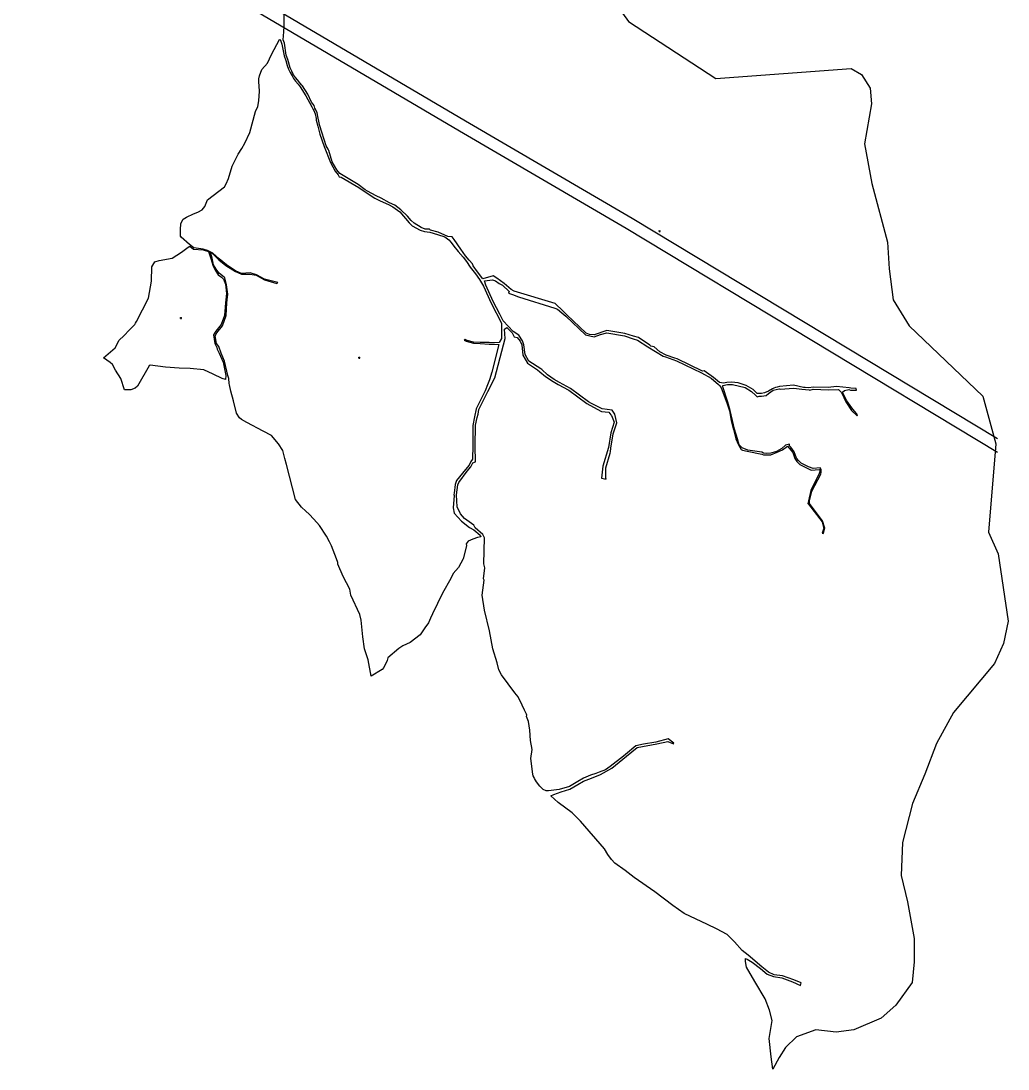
# Model space of a CAD drawing. Extents: x 548357 to 553331, y 1835329 to 1842351.
# Drawn here: x 550993 to 552279, y 1835329 to 1836694 of the extents above; entities that cross this region are included whole.
import ezdxf

# ---------------------------------------------------------------- set-up
doc = ezdxf.new("R2010")
doc.units = 0
for name, color, linetype in [('Level 10', 7, 'Continuous'), ('Level 11', 7, 'Continuous'), ('Level 30', 7, 'Continuous')]:
    doc.layers.add(name, color=color, linetype=linetype)

msp = doc.modelspace()

# ---------------------------------------------------------------- linework, layer by layer
at = {"layer": 'Level 10'}
for points in [[(551756.6, 1836732.1), (551784.3, 1836693.1), (551898.4, 1836618.7), (552074.7, 1836632), (552087.9, 1836623.9), (552099.3, 1836606.4), (552100.8, 1836585.9), (552091.8, 1836533.6), (552101.6, 1836482), (552121.8, 1836405.7), (552124.1, 1836371), (552129.4, 1836330.6), (552150.2, 1836297), (552246.2, 1836205.2), (552262.8, 1836143), (552253.6, 1836028.3), (552266.2, 1836000), (552278.9, 1835912.3)], [(551622.4, 1836352.1), (551613, 1836358.7), (551608.1, 1836361.9), (551594.8, 1836358.2), (551587.5, 1836367), (551582.1, 1836375.1), (551581.3, 1836377.6), (551576.7, 1836382.3), (551572.2, 1836387.9), (551566.1, 1836396.5), (551557.5, 1836409.2), (551554.6, 1836412.6), (551549.2, 1836413.3), (551536.5, 1836418.7), (551526.6, 1836421.2), (551525.3, 1836422.8), (551519.5, 1836422.8), (551514.2, 1836424.8), (551505.2, 1836430.3), (551501.3, 1836433.9), (551496.4, 1836439.4), (551488, 1836448), (551479.9, 1836453.8), (551473.1, 1836456.9), (551462.4, 1836463), (551455.6, 1836466), (551444.6, 1836472), (551441.4, 1836473.9), (551432.3, 1836480.9), (551408.3, 1836495.1), (551404.3, 1836500.1), (551398.2, 1836510.5), (551394, 1836525.2), (551393.3, 1836526.7), (551390.7, 1836531.1), (551382.1, 1836557.4), (551380.2, 1836567.4), (551378.7, 1836574.1), (551377, 1836578.2), (551375.8, 1836580.3), (551375.1, 1836583.7), (551371.6, 1836588.2), (551366.8, 1836598.3), (551359.9, 1836609.2), (551358.8, 1836610.2), (551356.3, 1836613.1), (551353.3, 1836616.9), (551350.4, 1836620.2), (551348.2, 1836623.6), (551345.8, 1836628.2), (551343.6, 1836632.6), (551340.4, 1836643.7), (551338.5, 1836649.4), (551336.1, 1836664.7), (551334.6, 1836669.2), (551335.3, 1836679.4), (551335.9, 1836686.9), (551336, 1836702.8)], [(551266.4, 1836211.9), (551264.6, 1836219.9), (551264.3, 1836221.5), (551263.6, 1836228), (551262.3, 1836232.2), (551258, 1836250.6), (551253.6, 1836261.4), (551250.8, 1836269.8), (551247.7, 1836273.8), (551246, 1836283.9), (551247.9, 1836287.6), (551255.6, 1836296.6), (551260.3, 1836310.1), (551261.3, 1836326.8), (551262.5, 1836338.2), (551260.8, 1836350.3), (551258.5, 1836359.4), (551255.3, 1836361.7), (551251.6, 1836364.9), (551248.1, 1836369.4), (551243.7, 1836376.1), (551242.2, 1836385.1), (551239.8, 1836392.1), (551242.7, 1836390.7), (551250.6, 1836382.9), (551259.7, 1836375.2), (551272.4, 1836367.7), (551280.1, 1836364.1), (551291.7, 1836364.2), (551299.4, 1836362.6), (551310, 1836356.9), (551326.4, 1836352.1), (551327.4, 1836353.3), (551310.2, 1836357.5), (551299.7, 1836363.2), (551291.5, 1836365.6), (551280.3, 1836365.1), (551272.5, 1836368.4), (551260.8, 1836376.2), (551251.2, 1836384), (551242.8, 1836391.5), (551236, 1836394.7), (551230.2, 1836396.8), (551218, 1836398.3), (551212.6, 1836402.8), (551201.8, 1836412.4), (551200.6, 1836413.7), (551200.6, 1836421.9), (551201.4, 1836430), (551204.4, 1836435.8), (551208.6, 1836438.3), (551217.8, 1836442.5), (551223.5, 1836445), (551228.8, 1836447.8), (551232.5, 1836452.1), (551235.9, 1836460.9), (551257.9, 1836478), (551260.2, 1836481.6), (551263.2, 1836488.5), (551268.3, 1836504.5), (551275.8, 1836520.2), (551280.8, 1836527.9), (551284.5, 1836534.8), (551291.2, 1836548.7), (551298.5, 1836575.7), (551301.6, 1836582.3), (551303, 1836589.8), (551303.7, 1836602.4), (551302.7, 1836614.8), (551302.9, 1836618.4), (551303.5, 1836622.2), (551306.9, 1836630.5), (551314, 1836638.7), (551319.2, 1836650.2), (551329.8, 1836669.5), (551330.8, 1836669.8), (551331.1, 1836668.6), (551332.8, 1836663.7), (551335.9, 1836648.4), (551337.8, 1836642.2), (551339.8, 1836635.8), (551341.4, 1836631.1), (551343.6, 1836626.8), (551346.1, 1836622.2), (551348.1, 1836618.9), (551350.8, 1836615.3), (551354.2, 1836611.5), (551356.8, 1836607.9), (551364, 1836596.3), (551369.2, 1836586.9), (551371.8, 1836582.1), (551373.5, 1836578.4), (551374.3, 1836577.1), (551376.1, 1836573), (551377.7, 1836566.8), (551377.7, 1836564.4), (551379.6, 1836556.9)], [(551379.6, 1836556.9), (551382.3, 1836546.2), (551388.1, 1836530.1), (551396.3, 1836509.3), (551402.4, 1836498.1), (551406.3, 1836493.4), (551407.3, 1836491), (551410.1, 1836490.3), (551432.9, 1836476.7), (551440.2, 1836472.2), (551453.8, 1836463.1), (551460.9, 1836459.7), (551471.7, 1836454.7), (551477.6, 1836451.7), (551486.4, 1836445.4), (551498.7, 1836431), (551502.7, 1836426.9), (551513.1, 1836421.2), (551518.6, 1836419.6), (551525.8, 1836418.6), (551535.7, 1836415.9), (551545, 1836412.6), (551550.5, 1836408.9), (551553.5, 1836405.2), (551557, 1836400.6), (551562.7, 1836393.7), (551568.9, 1836386.1), (551573.3, 1836380.5), (551578.3, 1836373.2), (551585.2, 1836364.6), (551590.2, 1836357.1), (551595.5, 1836348.5), (551605.6, 1836326.4), (551619.1, 1836300.3)], [(551260.8, 1836338.8), (551259.2, 1836326.8), (551258.2, 1836310.1), (551253.9, 1836298.4), (551246.9, 1836289.9), (551243.8, 1836284.9), (551245.7, 1836273.8), (551247.9, 1836268.5), (551248.7, 1836266.3), (551251.2, 1836261.2), (551256.5, 1836249.4), (551259.8, 1836232.2), (551259.3, 1836226.9), (551255.2, 1836228), (551243.2, 1836233.7), (551231, 1836239.3), (551213.2, 1836241.4), (551199.1, 1836241.5), (551181.2, 1836242.9), (551161.4, 1836245.5), (551159.8, 1836244.8), (551144.9, 1836218.2), (551141.6, 1836215.6), (551136.1, 1836213.3), (551127.8, 1836213.6), (551123.2, 1836228.1), (551116.3, 1836238.9), (551112.1, 1836246.4), (551109.1, 1836249.1), (551100.4, 1836255.3), (551115.8, 1836268.3), (551121, 1836278.1), (551127, 1836283.8), (551134.4, 1836291.4), (551141.4, 1836298.5), (551142, 1836300.3), (551143.5, 1836302.6), (551159.1, 1836333), (551163, 1836355), (551163.3, 1836373.6), (551167.5, 1836380.2), (551173, 1836381.7), (551190.1, 1836384.7), (551202.2, 1836392.9), (551210.9, 1836399.2), (551213.1, 1836400.4), (551217.6, 1836396.6), (551230.1, 1836395.7), (551237.2, 1836393.4), (551240.1, 1836384.5), (551243.2, 1836374.5), (551246.9, 1836367.8), (551250, 1836363.4), (551254.2, 1836360.3), (551257, 1836357.4), (551259.2, 1836351), (551260.8, 1836338.8)], [(551671.4, 1836239.8), (551670.3, 1836240.8), (551654.6, 1836250.6), (551649.8, 1836259.3), (551648.1, 1836272.1), (551646.3, 1836277.3), (551641.7, 1836284.8), (551634.2, 1836289.5), (551627.5, 1836296.3), (551621.2, 1836303.4), (551616.6, 1836311.9), (551608.3, 1836328.3), (551598.4, 1836349.8), (551597, 1836355.4), (551607.1, 1836356.9), (551611, 1836355.4), (551615.9, 1836351.8), (551620.3, 1836349.7), (551628.8, 1836341.6), (551628.3, 1836339.3), (551633.4, 1836337.6), (551641.3, 1836334.6), (551688.4, 1836319.8), (551692, 1836318.4), (551697.6, 1836313.9), (551702.8, 1836309.5), (551728.2, 1836284.9), (551739.7, 1836282.6), (551748.1, 1836285.7), (551756.3, 1836287.5), (551779.2, 1836283.9), (551790.3, 1836279.9), (551796.3, 1836278.2), (551809.6, 1836269.3), (551829.6, 1836257.4), (551832.8, 1836256.4), (551846.8, 1836251.2), (551879.6, 1836235.6), (551892.3, 1836228.5), (551901.5, 1836220.2), (551903.5, 1836218.8), (551905.1, 1836216.1), (551912.4, 1836196.7), (551915.8, 1836186.2), (551918.3, 1836173.5), (551921, 1836161.7), (551923, 1836154.8), (551924.2, 1836149.6), (551927.9, 1836141.7), (551931.4, 1836135.7), (551933.1, 1836135.1), (551939.2, 1836133.4), (551957.9, 1836129.7), (551960.5, 1836128.9), (551963.3, 1836128.7), (551969.9, 1836129), (551977.9, 1836132.1), (551985.2, 1836135.4), (551991.4, 1836140), (551998.5, 1836131.7), (552001.3, 1836124.1), (552003.8, 1836120.2), (552007.5, 1836116.3), (552022.3, 1836108.9), (552033, 1836109.8), (552034.2, 1836108.2), (552033, 1836104.4), (552022.1, 1836082.3), (552018.9, 1836068.9), (552018, 1836065.3), (552019.1, 1836064.4), (552036.6, 1836041.6), (552038.7, 1836033.2), (552036.9, 1836026.6), (552038.4, 1836026.3), (552040.1, 1836033.4), (552037.3, 1836043), (552020.3, 1836065.4), (552020.1, 1836068.7), (552023.4, 1836081.6), (552035, 1836103.6), (552035.6, 1836106.3), (552035.3, 1836109.8), (552033.9, 1836111.7), (552024.8, 1836110.9), (552018.8, 1836113.4), (552009.4, 1836117.8), (552006.2, 1836120.8), (552003.4, 1836124.6), (552000.4, 1836132.6), (551995.7, 1836138.9), (551994, 1836140.7), (551994.2, 1836142.5), (551988.8, 1836141.6), (551984.2, 1836137.1), (551977.2, 1836133.3), (551970, 1836131)], [(551970, 1836131), (551964.2, 1836130.7), (551960.1, 1836130.8), (551957.9, 1836132.1), (551939.7, 1836135), (551932.3, 1836137.8), (551928.7, 1836141.9), (551926.2, 1836149.8), (551924.5, 1836155.2), (551922.4, 1836162.3), (551919.8, 1836173.5), (551917, 1836186.7), (551914, 1836197.2), (551907.5, 1836217.4), (551907.1, 1836219.1), (551913.6, 1836220.5), (551919.9, 1836220.3), (551936.2, 1836216.3), (551944.6, 1836211.2), (551949.7, 1836206.7), (551952.1, 1836204.5), (551954.6, 1836205), (551957.5, 1836205), (551960.9, 1836205.7), (551963.8, 1836206.2), (551966.9, 1836208.6), (551972.9, 1836212.9), (551980.8, 1836214.7), (551982.1, 1836214.5), (552000, 1836215.6), (552010.3, 1836214.1), (552019.9, 1836213.6), (552020.8, 1836213.2), (552025.2, 1836214.1), (552045, 1836213.5), (552057.9, 1836213.7), (552061.8, 1836209.8), (552067.6, 1836197.8), (552075, 1836186.5), (552082.1, 1836179.7), (552082.8, 1836180.7), (552075.5, 1836189.9), (552068.7, 1836199), (552063.4, 1836210.5), (552066, 1836212.6), (552071.6, 1836213.7), (552073.5, 1836213.2), (552081.6, 1836212.8), (552081, 1836215.2), (552074.1, 1836215.5), (552071.8, 1836215.9), (552055.6, 1836217.9), (552044.5, 1836216.7), (552025.1, 1836216.8), (552019.2, 1836216), (552014.6, 1836216.7), (552012.4, 1836216.3), (551999.3, 1836219.4), (551981.1, 1836217.8), (551978.3, 1836216.9), (551976.1, 1836216.4), (551973.6, 1836215.5), (551971.9, 1836214.9), (551966.6, 1836211.6), (551961.8, 1836209.6), (551957.5, 1836208.5), (551952.2, 1836208.7), (551946.9, 1836214), (551937.8, 1836219), (551927.4, 1836222.4), (551918.5, 1836223.4), (551912.6, 1836223), (551908.1, 1836222.2), (551903.1, 1836223.2), (551895.2, 1836229.6), (551883, 1836238.1), (551880.8, 1836237.9), (551847.8, 1836253.6), (551844.9, 1836254.9), (551833.5, 1836258.6), (551825.1, 1836263.1), (551817.7, 1836269.5), (551813.4, 1836270.5), (551812.2, 1836271.4), (551797.6, 1836281.5), (551791, 1836283.4), (551779.5, 1836287), (551756.3, 1836290.8), (551739.5, 1836285.1), (551733.7, 1836285.5), (551729.1, 1836287.3), (551704.2, 1836311.3), (551699.1, 1836316.1), (551688.7, 1836325.9), (551635.4, 1836342), (551631.7, 1836343.9), (551622.4, 1836352.1)], [(551619.1, 1836300.3), (551618.9, 1836280.3), (551616.1, 1836274.9), (551609.6, 1836274.8), (551602.8, 1836274.9), (551591.3, 1836274.9), (551582.4, 1836275.7), (551574.1, 1836277.9), (551571.7, 1836279.1), (551570.5, 1836278.1), (551573, 1836276.8), (551582.5, 1836274.3), (551591, 1836273.7), (551602.8, 1836273), (551609.2, 1836272.7), (551615.4, 1836272.3), (551606.3, 1836236.4), (551603.5, 1836226.6), (551600.6, 1836219.9), (551597.8, 1836212), (551586.1, 1836188.7), (551583.6, 1836178.5), (551581.6, 1836167.2), (551581.7, 1836140.8), (551581, 1836123.2), (551579.1, 1836120.3), (551577, 1836115.2), (551572.2, 1836109.6), (551560.3, 1836095.4), (551558.8, 1836090), (551557.1, 1836079), (551556.7, 1836077.2), (551557.1, 1836075.7), (551556, 1836059.7), (551557.4, 1836052.7), (551566.9, 1836042.4), (551577.1, 1836034.1), (551583, 1836031.1), (551591.3, 1836024.2), (551591.9, 1836021.9), (551587.9, 1836021.1), (551581.7, 1836019.1), (551575.4, 1836016.3), (551572.8, 1836013), (551573.2, 1836010.6), (551572.3, 1836006.8), (551569, 1835993.5), (551562.9, 1835982.1), (551556.1, 1835974.4), (551552.8, 1835967.8), (551542.1, 1835948.8), (551529, 1835921.7), (551526.3, 1835916), (551523.9, 1835910), (551519.2, 1835903.4), (551512.9, 1835894.3), (551500, 1835884.3), (551490.3, 1835879.9), (551485.2, 1835876.8), (551470.8, 1835864.3), (551470, 1835860.9), (551465.5, 1835852), (551463.6, 1835849.1), (551449.3, 1835840.5), (551445.2, 1835862), (551440.3, 1835876.4), (551438.3, 1835891.9), (551436.1, 1835913.5), (551434.2, 1835920.9), (551422.9, 1835946), (551421.5, 1835954), (551412.5, 1835970.3), (551405.8, 1835986.6), (551405.6, 1835988.4), (551403.9, 1835993.6), (551399.7, 1836004.7), (551397.3, 1836010.2), (551394.8, 1836015.5), (551390.9, 1836022.9), (551381.9, 1836036.8), (551374.4, 1836044.9), (551368.2, 1836051.5), (551364.2, 1836055.3), (551358.2, 1836060.7), (551350.8, 1836070.6), (551338.8, 1836116.4), (551336.6, 1836123.9), (551334.1, 1836134.4), (551328.4, 1836143.1), (551319.4, 1836154), (551308.4, 1836159.5), (551287.1, 1836170.7), (551280.4, 1836174.7), (551277.6, 1836177), (551273.7, 1836183), (551269.7, 1836199.2), (551266.4, 1836211.9)], [(551673.4, 1835692.9), (551668.8, 1835697.2), (551664.7, 1835703.1), (551662.1, 1835707.3), (551661.4, 1835708.5), (551660.1, 1835710.7), (551659.8, 1835712.8), (551657.3, 1835733.4), (551658.8, 1835745.3), (551656.9, 1835756.9), (551655.9, 1835770.2), (551654, 1835781.7), (551651.6, 1835788.2), (551651.8, 1835789.7), (551651.5, 1835791.1), (551649, 1835796.2), (551646, 1835803), (551640.8, 1835813.6), (551636.5, 1835818.9), (551619, 1835842.2), (551615.4, 1835848.7), (551613.2, 1835858), (551607.6, 1835876.4), (551603.5, 1835899.7), (551597, 1835926.6), (551593.9, 1835945.9), (551596.2, 1835965.4), (551595.7, 1835967.4), (551597.1, 1835981.8), (551596.1, 1835986.7), (551596.8, 1836020.9), (551594.8, 1836025), (551584.7, 1836033.8), (551583, 1836037.1), (551570.9, 1836045.7), (551565.6, 1836052.1), (551561.4, 1836061.1), (551560.5, 1836076.9), (551562, 1836089.7), (551563.4, 1836092.9), (551574.1, 1836107.4), (551579.1, 1836113.1), (551581.8, 1836118.3), (551585.1, 1836119.5), (551584.5, 1836140.3), (551585.3, 1836167.4), (551587.2, 1836177.4), (551588.4, 1836181.7), (551589.5, 1836187.7), (551601, 1836211.1), (551610.3, 1836229.2), (551621.6, 1836272.2), (551623.6, 1836280.4), (551622.8, 1836292.6), (551626, 1836294.6), (551632.8, 1836287.5), (551635.6, 1836282.4), (551639.4, 1836281.4), (551643.5, 1836276.7), (551645.4, 1836272), (551646.9, 1836258.5), (551652.9, 1836248.1), (551665.9, 1836239.4), (551669.1, 1836237.1), (551676.1, 1836230.6), (551686.1, 1836224.2), (551692.7, 1836220.5), (551706.8, 1836213), (551730.3, 1836195.7), (551734.1, 1836193.5), (551749.4, 1836185.3), (551758.8, 1836184.5), (551761.3, 1836181.1), (551762.1, 1836180.2), (551765.6, 1836171.4), (551761.6, 1836157.3), (551758.2, 1836138.5), (551751, 1836114.2), (551749.4, 1836098.4), (551755.3, 1836097.2), (551755, 1836098.5), (551755, 1836111.8), (551760.6, 1836130.9), (551761.1, 1836132.9), (551761.2, 1836137.7), (551764.6, 1836156.3), (551769, 1836170.6), (551766.5, 1836181.6), (551763, 1836186.9), (551749.9, 1836188.5), (551736.1, 1836195.5), (551732.5, 1836197.7), (551708.8, 1836215), (551694.4, 1836223.2), (551687.5, 1836226.7), (551679, 1836232.8), (551671.4, 1836239.8)], [(552278.9, 1835912.3), (552273.1, 1835883.3), (552261.4, 1835857.1), (552207.7, 1835793.2), (552185.8, 1835753), (552170.6, 1835712.8), (552154.3, 1835674.8), (552141.3, 1835623.8), (552139.5, 1835581.2), (552147.8, 1835546.7), (552156.5, 1835499), (552156.5, 1835468.6), (552153.8, 1835441.7), (552132.6, 1835412.4), (552113.4, 1835395.3), (552078.1, 1835380.1), (552054.9, 1835377.1), (552028.6, 1835380.1), (552003.4, 1835371), (551988.8, 1835357.2), (551980.9, 1835344.2), (551972.5, 1835329), (551970.4, 1835345.1), (551967.7, 1835369), (551971.4, 1835392.2), (551968.3, 1835405.8), (551962.6, 1835420.4), (551948.8, 1835443.2), (551938.1, 1835461.6), (551937, 1835469.1), (551936.8, 1835473), (551939.2, 1835472.2), (551945.5, 1835468.1), (551956.3, 1835459.9), (551965.1, 1835452.7), (551973.4, 1835449.4), (551984.3, 1835447.7), (551998, 1835442.7), (552008.7, 1835437.9), (552009.4, 1835441.1), (551999.6, 1835445), (551985, 1835450.3), (551974.2, 1835451.8), (551966.9, 1835455.2), (551958.3, 1835462), (551940.5, 1835477.5), (551932.6, 1835483.2), (551922.3, 1835494.7), (551913.1, 1835504.3), (551898.9, 1835511.8), (551887.3, 1835517.1), (551856.9, 1835531.7), (551842.2, 1835542.1), (551818.7, 1835559.8), (551791.9, 1835578.3), (551780.2, 1835587.4), (551766.8, 1835597), (551762.3, 1835601.8), (551757.6, 1835608.3), (551753.3, 1835615.6), (551721.7, 1835651.8), (551711.2, 1835662.6), (551692.9, 1835676.1), (551683.3, 1835684.9), (551687, 1835686.4), (551696.5, 1835689.9), (551708, 1835693.5), (551718.2, 1835699.5), (551726, 1835704), (551736.2, 1835708), (551748, 1835712.7), (551762.9, 1835720.7), (551781.9, 1835736.5), (551795.8, 1835747.6), (551821.5, 1835752.5), (551835.6, 1835755.4), (551842.9, 1835752.5), (551843.5, 1835753.4), (551836.3, 1835758.8), (551820.1, 1835754.7), (551803.8, 1835752.2), (551793.8, 1835749.8), (551780.4, 1835738.4), (551777.8, 1835736.4), (551760.7, 1835722.8), (551754.4, 1835718.7), (551746, 1835715.5), (551741.9, 1835714), (551734.9, 1835711.9), (551725.8, 1835707.9), (551718.5, 1835703.6), (551707.5, 1835697), (551694.1, 1835693), (551687.2, 1835692.3), (551680.1, 1835691.1), (551677.3, 1835691.4), (551673.4, 1835692.9)]]:
    msp.add_lwpolyline(points, dxfattribs=at)
at = {"layer": 'Level 11'}
for p, q in [((551824.3, 1836419.9), (551823.6, 1836419.9)), ((551824.9, 1836420.5), (551824.3, 1836419.9)), ((551824.3, 1836419.9), (551824.9, 1836419.3)), ((551824.9, 1836421.1), (551824.9, 1836420.5)), ((551825.5, 1836419.9), (551824.9, 1836420.5)), ((551824.9, 1836419.3), (551825.5, 1836419.9)), ((551824.9, 1836419.3), (551824.9, 1836418.6)), ((551826.1, 1836419.9), (551825.5, 1836419.9)), ((551201.3, 1836307.5), (551200.7, 1836306.8)), ((551201.3, 1836308.1), (551201.3, 1836307.5)), ((551201.9, 1836306.8), (551201.3, 1836307.5)), ((551200.7, 1836306.8), (551200.1, 1836306.8)), ((551200.7, 1836306.8), (551201.3, 1836306.2)), ((551201.3, 1836306.2), (551201.9, 1836306.8)), ((551201.3, 1836306.2), (551201.3, 1836305.6)), ((551202.6, 1836306.8), (551201.9, 1836306.8)), ((551433, 1836255.2), (551432.4, 1836255.2)), ((551433.6, 1836255.8), (551433, 1836255.2)), ((551433, 1836255.2), (551433.6, 1836254.5)), ((551433.6, 1836256.4), (551433.6, 1836255.8)), ((551434.2, 1836255.2), (551433.6, 1836255.8)), ((551433.6, 1836254.5), (551434.2, 1836255.2)), ((551433.6, 1836254.5), (551433.6, 1836253.9)), ((551434.9, 1836255.2), (551434.2, 1836255.2))]:
    msp.add_line(p, q, dxfattribs=at)
for centre in [(551824.9, 1836419.9), (551201.3, 1836306.8), (551433.6, 1836255.2)]:
    msp.add_circle(centre, 0.15, dxfattribs=at)
at = {"layer": 'Level 30'}
for points in [[(550459.8, 1837721.4), (550468.8, 1837721.6), (550470.5, 1837706.8), (550667.3, 1837078.9), (551346.9, 1836678.7), (551564.3, 1836550.7), (551781.4, 1836424), (552265.3, 1836132.4)], [(550483.8, 1837722.1), (550485.2, 1837710), (550679.9, 1837088.9), (551354.5, 1836691.7), (551571.9, 1836563.7), (551789.1, 1836436.9), (552265, 1836150.2)]]:
    msp.add_lwpolyline(points, dxfattribs=at)

doc.saveas('drawing.dxf')
